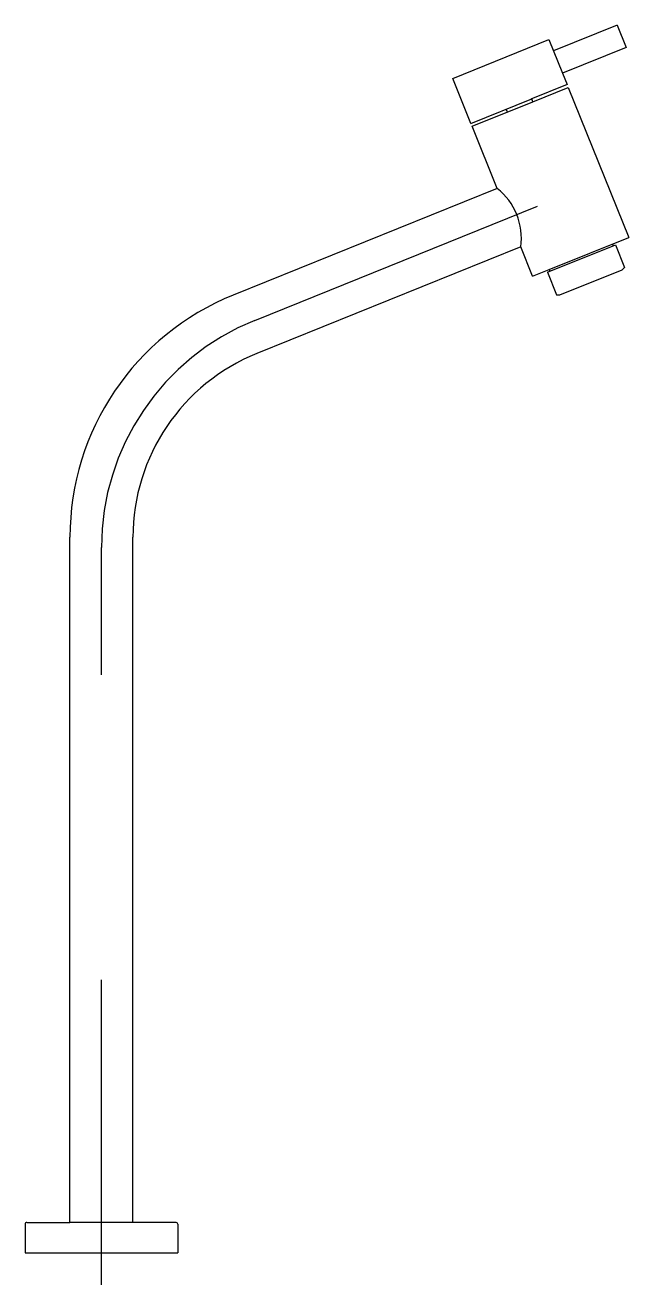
# Model space of a CAD drawing. Extents: x -58.51 to -58.312, y -92.858 to -92.445.
import ezdxf

# ---------------------------------------------------------------- set-up
doc = ezdxf.new("R2010")
doc.units = 0
doc.header["$LTSCALE"] = 0.2
doc.header["$MEASUREMENT"] = 0
doc.linetypes.add('AXES', pattern=[0.54, 0.3, -0.08, 0.08, -0.08])
doc.linetypes.add('CONTINU', pattern=[0])
doc.layers.get('0').update_dxf_attribs({"linetype": 'CONTINUOUS'})
doc.layers.add('DECA_EIXOS', color=5, linetype='AXES')

msp = doc.modelspace()

# ---------------------------------------------------------------- linework, layer by layer
at = {"linetype": 'CONTINU'}
for points in [[(-58.31582, -92.44459), (-58.33669, -92.45302)], [(-58.31582, -92.44459), (-58.31286, -92.45192)], [(-58.36973, -92.46202), (-58.3382, -92.44928)], [(-58.3382, -92.44928), (-58.33373, -92.46035)], [(-58.31286, -92.45192), (-58.33373, -92.46035)], [(-58.36375, -92.47682), (-58.36973, -92.46202)], [(-58.33373, -92.46035), (-58.33222, -92.46408)], [(-58.33222, -92.46408), (-58.34405, -92.46886)], [(-58.34344, -92.4697), (-58.33184, -92.46501)], [(-58.33184, -92.46501), (-58.31198, -92.51417)], [(-58.36375, -92.47682), (-58.34381, -92.46877)], [(-58.36337, -92.47775), (-58.34344, -92.4697)], [(-58.34344, -92.4697), (-58.34381, -92.46877)], [(-58.35178, -92.47307), (-58.35216, -92.47214)], [(-58.35514, -92.49813), (-58.36337, -92.47775)], [(-58.35514, -92.49813), (-58.44167, -92.53309)], [(-58.3474, -92.51728), (-58.43393, -92.55224)], [(-58.34351, -92.52691), (-58.3474, -92.51728)], [(-58.33869, -92.52562), (-58.31714, -92.51691)], [(-58.33813, -92.52474), (-58.31198, -92.51417)], [(-58.31736, -92.51635), (-58.31714, -92.51691)], [(-58.31714, -92.51691), (-58.31635, -92.5166)], [(-58.31635, -92.5166), (-58.31335, -92.52401)], [(-58.34351, -92.52691), (-58.33813, -92.52474)], [(-58.33813, -92.52474), (-58.33791, -92.5253)], [(-58.33457, -92.53302), (-58.31418, -92.52478)], [(-58.31418, -92.52478), (-58.31335, -92.52401)], [(-58.33869, -92.52562), (-58.3357, -92.53304)], [(-58.3357, -92.53304), (-58.33457, -92.53302)], [(-58.49523, -92.83723), (-58.49523, -92.61251)], [(-58.47458, -92.83723), (-58.47458, -92.61251)], [(-58.50991, -92.83773), (-58.50991, -92.84722)], [(-58.50941, -92.83723), (-58.49523, -92.83723)], [(-58.46041, -92.83723), (-58.49523, -92.83723)], [(-58.45991, -92.83773), (-58.45991, -92.84722)], [(-58.50991, -92.84722), (-58.45991, -92.84722)]]:
    msp.add_lwpolyline(points, dxfattribs=at)
for points in [[(-58.3474, -92.51728, 0.26645), (-58.35514, -92.49813)], [(-58.44167, -92.53309, 0.305731), (-58.49523, -92.61251)], [(-58.43393, -92.55224, 0.305731), (-58.47458, -92.61251)], [(-58.50941, -92.83723, 0.414217), (-58.50991, -92.83773)], [(-58.45991, -92.83773, 0.414212), (-58.46041, -92.83723)]]:
    msp.add_lwpolyline(points, format="xyb", dxfattribs=at)
at = {"layer": 'DECA_EIXOS'}
for points in [[(-58.43464, -92.54139), (-58.33627, -92.50165)], [(-58.48491, -92.85767), (-58.48491, -92.61588)]]:
    msp.add_lwpolyline(points, dxfattribs=at)
msp.add_lwpolyline([(-58.43464, -92.54139, 0.305855), (-58.48491, -92.61588)], format="xyb", dxfattribs=at)

doc.saveas('drawing.dxf')
